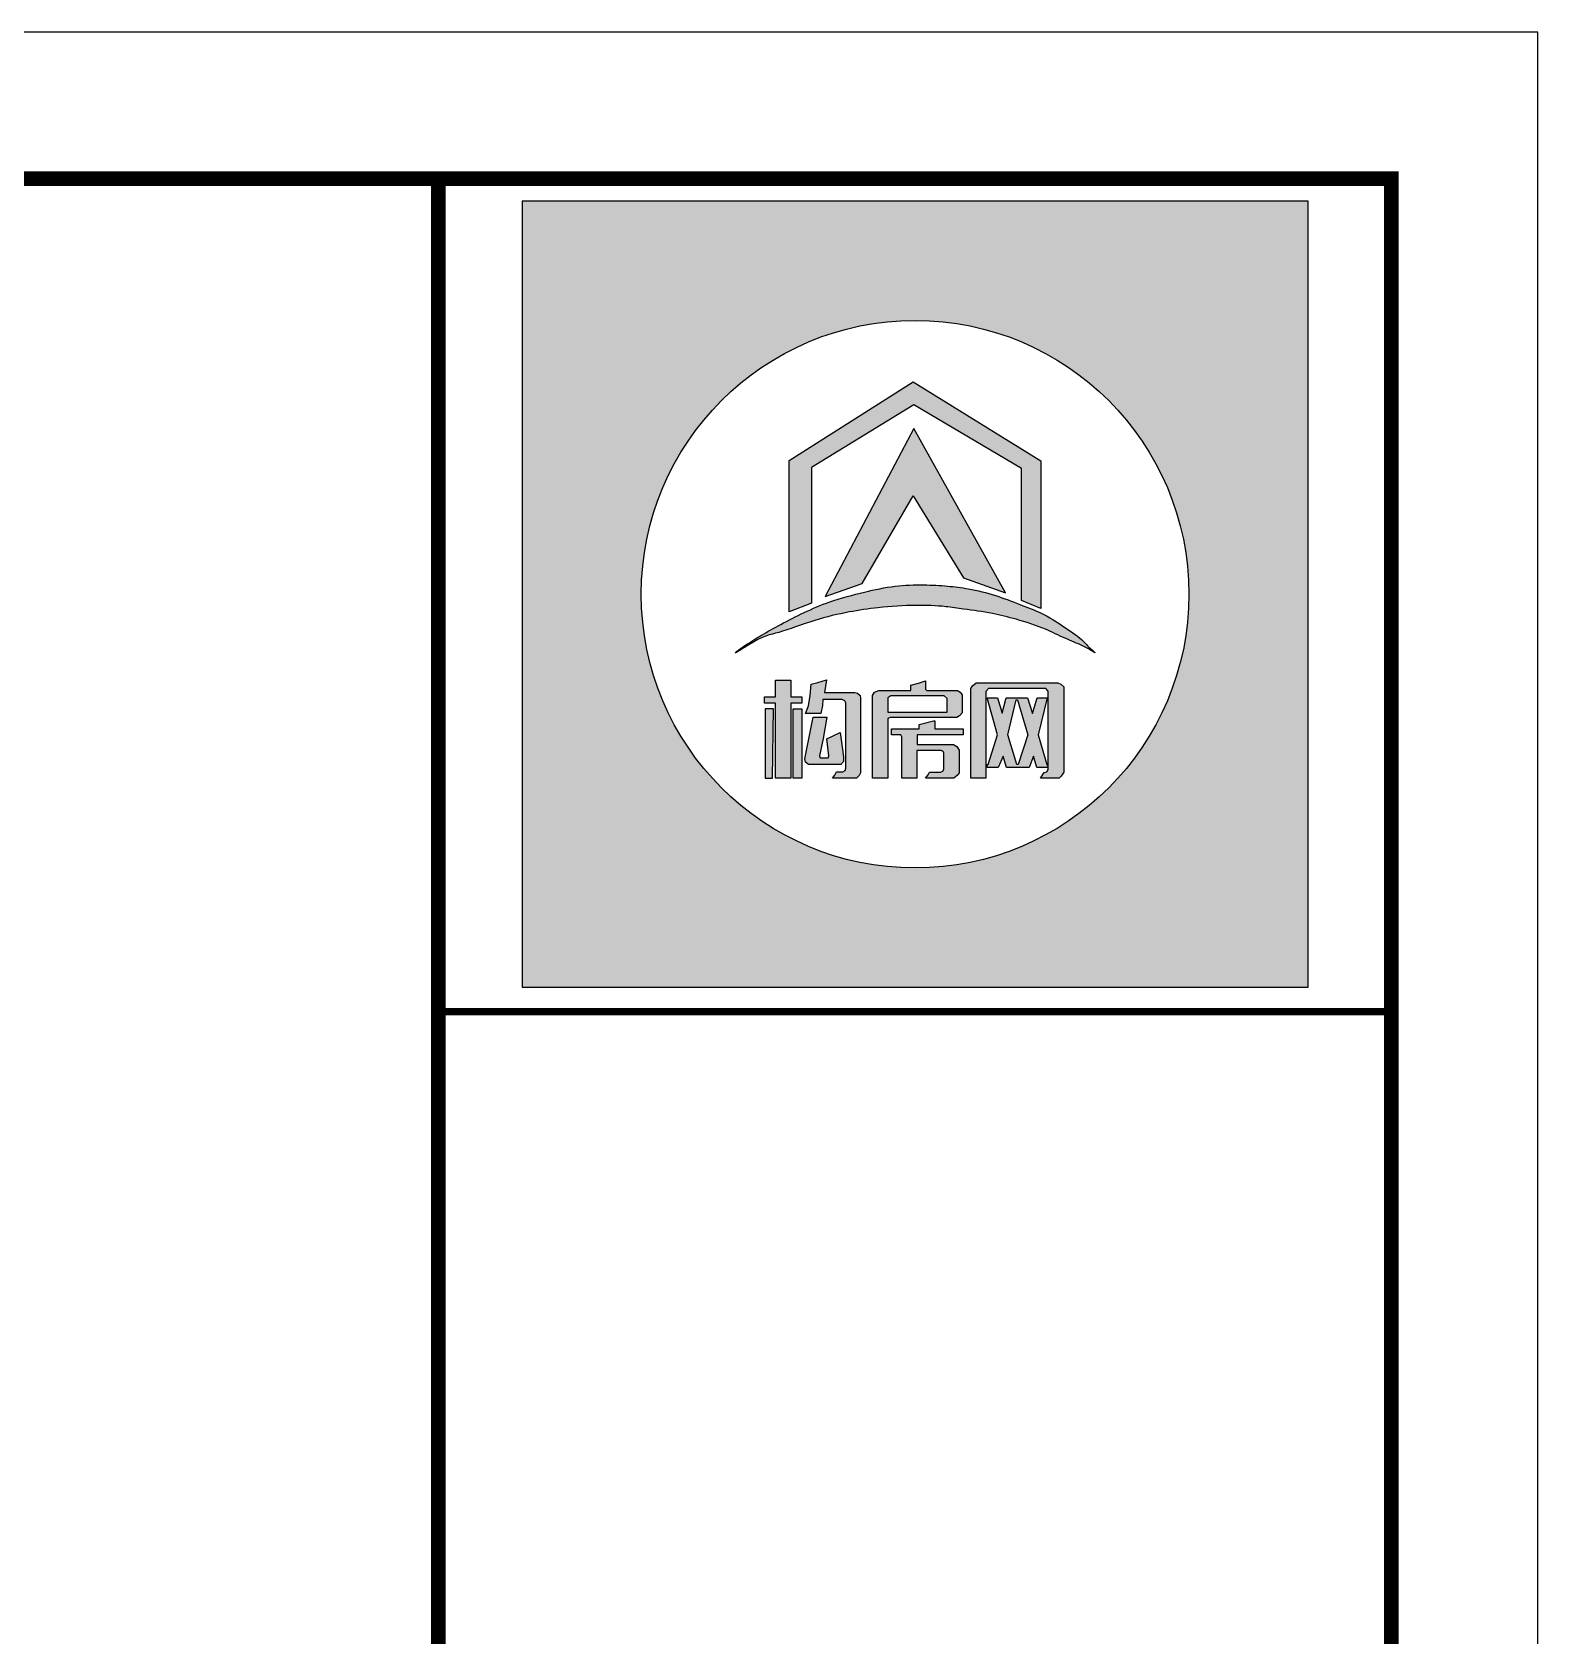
# Model space of a CAD drawing. Header units: millimetres. Extents: x -807114 to -50119, y -468455 to -61603.
# Drawn here: x -56563 to -50119, y -217608 to -210743 of the extents above; entities that cross this region are included whole.
import ezdxf

# ---------------------------------------------------------------- set-up
doc = ezdxf.new("R2010")
doc.units = ezdxf.units.MM
doc.header["$LTSCALE"] = 1000
doc.layers.add('PUB_TITLE', color=4, linetype='Continuous')

# ---------------------------------------------------------------- blocks, each defined once
blk = doc.blocks.new('21421421414214')
h = blk.add_hatch(color=252)
h.dxf.hatch_style = 1
h.paths.add_polyline_path([(2007655.6, -2724368.7), (2007655.6, -2728191.1), (2011477.9, -2728191.1), (2011477.9, -2724368.7)])
h.paths.add_polyline_path([(2010898.5, -2726279.9, 1), (2008235.1, -2726279.9, 1)], flags=16)
edge = h.paths.add_edge_path(flags=0)
edge.add_spline(control_points=[(2008695.6, -2726562.1), (2008680.3, -2726576), (2008822.2, -2726480.7), (2008891.4, -2726475.7), (2009079, -2726403.4), (2009234.8, -2726366.3), (2009401.6, -2726342.4), (2009557.9, -2726331.9), (2009697.4, -2726336.7), (2009820.2, -2726355.1), (2009935.7, -2726369.1), (2010068.3, -2726404.2), (2010188.6, -2726441.4), (2010291.2, -2726494.1), (2010374.2, -2726526), (2010416.1, -2726548.8), (2010450.5, -2726571.5), (2010398.6, -2726525.7), (2010370, -2726490.3), (2010280, -2726431.9), (2010188.1, -2726370.8), (2010073.5, -2726329.5), (2009956.7, -2726283.1), (2009837.3, -2726254.1), (2009720.5, -2726238.5), (2009601.7, -2726233.2), (2009465.5, -2726237), (2009312.8, -2726270.4), (2009163.3, -2726309.3), (2009028.4, -2726366.9), (2008917.9, -2726423.9), (2008821.6, -2726477.4), (2008749.1, -2726522.4), (2008708.8, -2726550.1), (2008695.6, -2726562.1)], knot_values=[0, 0, 0, 0, 114.670179, 423.637006, 763.89867, 1083.683754, 1343.405239, 1688.07646, 1952.326814, 2113.699055, 2375.693807, 2595.188681, 2872.839541, 3068.155951, 3238.592156, 3348.056762, 3361.095167, 3431.805845, 3527.265261, 3733.200323, 3952.805082, 4160.23278, 4398.128766, 4650.488133, 4837.16968, 5050.428326, 5308.684497, 5588.159898, 5913.430939, 6163.12325, 6398.139207, 6601.625078, 6772.549769, 6871.149972, 6871.149972, 6871.149972, 6871.149972], degree=3, periodic=1)
h.paths.add_polyline_path([(2009656.3, -2726896.1), (2009662.5, -2726896.6), (2009662.5, -2726934.3), (2009800.4, -2726934.3), (2009800.4, -2726964.6), (2009576.4, -2726964.6), (2009576.4, -2727011.2), (2009753.6, -2727011.2), (2009770.4, -2727021), (2009781.7, -2727037.8), (2009780.7, -2727148.3), (2009771.7, -2727161.9), (2009755.2, -2727175.4), (2009617, -2727175.4), (2009630.3, -2727158.6), (2009636.3, -2727145.1), (2009692.1, -2727145.1), (2009702.6, -2727139.7), (2009706.2, -2727128.8), (2009706.2, -2727052.4), (2009703.2, -2727044.8), (2009693.7, -2727040.2), (2009576.1, -2727040.2), (2009576.1, -2727175.4), (2009502.4, -2727175.4), (2009502.4, -2726973), (2009497.3, -2726964.6), (2009452.3, -2726964.6), (2009452.3, -2726934.3), (2009587.2, -2726934.3), (2009587.2, -2726913.2)], flags=0)
h.paths.add_polyline_path([(2009583.7, -2726712.4), (2009617.8, -2726702.1), (2009617.8, -2726741.4), (2009623.3, -2726747.6), (2009772.5, -2726747.6), (2009786.3, -2726756.3), (2009795.6, -2726769.3), (2009795.6, -2726856.8), (2009783.4, -2726871.2), (2009769.3, -2726879.3), (2009445.3, -2726879.3), (2009433.9, -2726885), (2009433.9, -2727175.4), (2009359.4, -2727175.4), (2009359.4, -2726772.6), (2009369.9, -2726756.8), (2009389.7, -2726747.6), (2009545.8, -2726747.6), (2009545.8, -2726722.4)], flags=0)
h.paths.add_polyline_path([(2009433.9, -2726853.8), (2009433.9, -2726784.5), (2009449.6, -2726775), (2009708.9, -2726775), (2009722.4, -2726786.9), (2009722.4, -2726853.8)], flags=0)
h.paths.add_polyline_path([(2009137.5, -2726878.5), (2009119.1, -2726981.4), (2009102.6, -2727065.7), (2009105.3, -2727075.4), (2009144, -2727075.4), (2009147.5, -2727066.5), (2009137.2, -2726983.1), (2009203.1, -2726953), (2009218.5, -2727070.8), (2009218.2, -2727093.9), (2009205.8, -2727108.5), (2009048.1, -2727108.5), (2009033.5, -2727097.1), (2009030.2, -2727081.1), (2009070.9, -2726878.5)], flags=0)
h.paths.add_polyline_path([(2009093.3, -2726710), (2009136.1, -2726696.4), (2009126.4, -2726758.2), (2009273, -2726758.2), (2009286.8, -2726761.5), (2009299.2, -2726772.8), (2009301.9, -2726786.1), (2009301.9, -2727148.3), (2009295.4, -2727161.3), (2009281.4, -2727175.4), (2009165.4, -2727175.4), (2009177.1, -2727160.2), (2009185.2, -2727143.2), (2009215.3, -2727143.2), (2009226.1, -2727137.5), (2009229.6, -2727126.1), (2009229.6, -2726815.6), (2009229.6, -2726808.9), (2009224.7, -2726799.1), (2009212.5, -2726792.3), (2009118.8, -2726792.3), (2009116.1, -2726821.1), (2009108, -2726860.1), (2009033.2, -2726860.1), (2009047.8, -2726823.2), (2009057.3, -2726772.6), (2009061.1, -2726717.6)], flags=0)
h.paths.add_polyline_path([(2009016.7, -2726837), (2009016.8, -2727175.4), (2008973.2, -2727175.4), (2008973.1, -2726837)], flags=0)
h.paths.add_polyline_path([(2008877.7, -2726837), (2008873.9, -2727175.4), (2008837.9, -2727175.4), (2008837.9, -2726837)], flags=0)
h.paths.add_polyline_path([(2008962.2, -2726697.5), (2008962.2, -2726778.8), (2009015.3, -2726778.8), (2009015.3, -2726810.2), (2008962.2, -2726810.2), (2008962.2, -2727175.4), (2008887.7, -2727175.4), (2008887.7, -2726810.2), (2008834.4, -2726810.2), (2008834.4, -2726778.8), (2008887.7, -2726778.8), (2008887.7, -2726697.5)], flags=0)
h.paths.add_polyline_path([(2009129.1, -2726291.7), (2009560.1, -2725474.3), (2010006.3, -2726273), (2009801.8, -2726199.6), (2009557.7, -2725801.6), (2009309.3, -2726227.5)], flags=0)
h.paths.add_polyline_path([(2008954.1, -2725629), (2009558.2, -2725247), (2010178.1, -2725632), (2010178.1, -2726350.2), (2010084.1, -2726311.2), (2010084.1, -2725669.1), (2009559.9, -2725358.7), (2009062.5, -2725663.2), (2009062.5, -2726323.7), (2008954.1, -2726365.9)], flags=0)
h.paths.add_polyline_path([(2009910.4, -2727175.4), (2009838.6, -2727175.4), (2009838.6, -2726744.9), (2009838.6, -2726738.4), (2009846.8, -2726724.9), (2009864.1, -2726710.8), (2010260.2, -2726710.8), (2010275.1, -2726717.8), (2010289.7, -2726730), (2010289.7, -2727145.1), (2010277.2, -2727164.8), (2010266.9, -2727175.4), (2010177.3, -2727175.4), (2010194.6, -2727146.4), (2010207.9, -2727144.5), (2010213.8, -2727132.9), (2010213.8, -2727123.1), (2010210.6, -2727123.1), (2010159.1, -2727123.1), (2010142.1, -2727068.1), (2010122, -2727123.1), (2010011.5, -2727123.1), (2009994.7, -2727068.1), (2009971.1, -2727123.1), (2009917.5, -2727123.1), (2009917.5, -2727107.7), (2009921.5, -2727107.7), (2009967.9, -2726963.8), (2009910.4, -2726784.5)], flags=0)
h.paths.add_polyline_path([(2010064.8, -2726794.2), (2010114.7, -2726963.8), (2010068.6, -2727107.7), (2010062.1, -2727107.7), (2010018.5, -2726963.8), (2010058.9, -2726794.2)], flags=0)
h = blk.add_hatch(color=7)
h.dxf.hatch_style = 1
h.paths.add_polyline_path([(2008954.1, -2726365.9), (2009062.5, -2726323.7), (2009062.5, -2725663.2), (2009559.9, -2725358.7), (2010084.1, -2725669.1), (2010084.1, -2726311.2), (2010178.1, -2726350.2), (2010178.1, -2725632), (2009558.2, -2725247), (2008954.1, -2725629)])
h = blk.add_hatch(color=7)
h.dxf.hatch_style = 1
h.paths.add_polyline_path([(2009309.3, -2726227.5), (2009557.7, -2725801.6), (2009801.8, -2726199.6), (2010006.3, -2726273), (2009560.1, -2725474.3), (2009129.1, -2726291.7)])
h = blk.add_hatch(color=7)
h.dxf.hatch_style = 1
edge = h.paths.add_edge_path()
edge.add_spline(control_points=[(2008695.6, -2726562.1), (2008708.8, -2726550.1), (2008749.1, -2726522.4), (2008821.6, -2726477.4), (2008917.9, -2726423.9), (2009028.4, -2726366.9), (2009163.3, -2726309.3), (2009312.8, -2726270.4), (2009465.5, -2726237), (2009601.7, -2726233.2), (2009720.5, -2726238.5), (2009837.3, -2726254.1), (2009956.7, -2726283.1), (2010073.5, -2726329.5), (2010188.1, -2726370.8), (2010280, -2726431.9), (2010370, -2726490.3), (2010398.6, -2726525.7), (2010450.5, -2726571.5), (2010416.1, -2726548.8), (2010374.2, -2726526), (2010291.2, -2726494.1), (2010188.6, -2726441.4), (2010068.3, -2726404.2), (2009935.7, -2726369.1), (2009820.2, -2726355.1), (2009697.4, -2726336.7), (2009557.9, -2726331.9), (2009401.6, -2726342.4), (2009234.8, -2726366.3), (2009079, -2726403.4), (2008891.4, -2726475.7), (2008822.2, -2726480.7), (2008680.3, -2726576), (2008695.6, -2726562.1)], knot_values=[0, 0, 0, 0, 98.600203, 269.524894, 473.010766, 708.026723, 957.719033, 1282.990074, 1562.465475, 1820.721647, 2033.980292, 2220.661839, 2473.021206, 2710.917192, 2918.34489, 3137.949649, 3343.884711, 3439.344127, 3510.054805, 3523.09321, 3632.557816, 3802.994021, 3998.310431, 4275.961291, 4495.456165, 4757.450917, 4918.823158, 5183.073513, 5527.744733, 5787.466218, 6107.251302, 6447.512966, 6756.479793, 6871.149972, 6871.149972, 6871.149972, 6871.149972], degree=3, periodic=1)
h = blk.add_hatch(color=7)
h.dxf.hatch_style = 1
h.paths.add_polyline_path([(2009061.1, -2726717.6), (2009057.3, -2726772.6), (2009047.8, -2726823.2), (2009033.2, -2726860.1), (2009108, -2726860.1), (2009116.1, -2726821.1), (2009118.8, -2726792.3), (2009212.5, -2726792.3), (2009224.7, -2726799.1), (2009229.6, -2726808.9), (2009229.6, -2726815.6), (2009229.6, -2727126.1), (2009226.1, -2727137.5), (2009215.3, -2727143.2), (2009185.2, -2727143.2), (2009177.1, -2727160.2), (2009165.4, -2727175.4), (2009281.4, -2727175.4), (2009295.4, -2727161.3), (2009301.9, -2727148.3), (2009301.9, -2726786.1), (2009299.2, -2726772.8), (2009286.8, -2726761.5), (2009273, -2726758.2), (2009126.4, -2726758.2), (2009136.1, -2726696.4), (2009093.3, -2726710)])
h = blk.add_hatch(color=7)
h.dxf.hatch_style = 1
h.paths.add_polyline_path([(2008887.7, -2726697.5), (2008887.7, -2726778.8), (2008834.4, -2726778.8), (2008834.4, -2726810.2), (2008887.7, -2726810.2), (2008887.7, -2727175.4), (2008962.2, -2727175.4), (2008962.2, -2726810.2), (2009015.3, -2726810.2), (2009015.3, -2726778.8), (2008962.2, -2726778.8), (2008962.2, -2726697.5)])
h = blk.add_hatch(color=7)
h.dxf.hatch_style = 1
h.paths.add_polyline_path([(2009545.8, -2726722.4), (2009545.8, -2726747.6), (2009389.7, -2726747.6), (2009369.9, -2726756.8), (2009359.4, -2726772.6), (2009359.4, -2727175.4), (2009433.9, -2727175.4), (2009433.9, -2726885), (2009445.3, -2726879.3), (2009769.3, -2726879.3), (2009783.4, -2726871.2), (2009795.6, -2726856.8), (2009795.6, -2726769.3), (2009786.3, -2726756.3), (2009772.5, -2726747.6), (2009623.3, -2726747.6), (2009617.8, -2726741.4), (2009617.8, -2726702.1), (2009583.7, -2726712.4)])
h.paths.add_polyline_path([(2009433.9, -2726853.8), (2009433.9, -2726784.5), (2009449.6, -2726775), (2009708.9, -2726775), (2009722.4, -2726786.9), (2009722.4, -2726853.8)], flags=16)
h = blk.add_hatch(color=7)
h.dxf.hatch_style = 1
h.paths.add_polyline_path([(2009910.4, -2726784.5), (2009910.4, -2726753.9), (2009924.5, -2726738.2), (2010202.2, -2726738.2), (2010213.8, -2726750.9), (2010213.8, -2727132.9), (2010207.9, -2727144.5), (2010194.6, -2727146.4), (2010177.3, -2727175.4), (2010266.9, -2727175.4), (2010277.2, -2727164.8), (2010289.7, -2727145.1), (2010289.7, -2726730), (2010275.1, -2726717.8), (2010260.2, -2726710.8), (2009864.1, -2726710.8), (2009846.8, -2726724.9), (2009838.6, -2726738.4), (2009838.6, -2726744.9), (2009838.6, -2727175.4), (2009910.4, -2727175.4)])
h = blk.add_hatch(color=7)
h.dxf.hatch_style = 1
h.paths.add_polyline_path([(2008837.9, -2726837), (2008837.9, -2727175.4), (2008873.9, -2727175.4), (2008877.7, -2726837)])
h = blk.add_hatch(color=7)
h.dxf.hatch_style = 1
h.paths.add_polyline_path([(2008973.1, -2726837), (2008973.2, -2727175.4), (2009016.8, -2727175.4), (2009016.7, -2726837)])
h = blk.add_hatch(color=7)
h.dxf.hatch_style = 1
h.paths.add_polyline_path([(2010208.2, -2727107.7), (2010166.1, -2726963.8), (2010208.7, -2726784.5), (2010159.7, -2726784.5), (2010138.5, -2726860.6), (2010113.3, -2726784.5), (2010009.9, -2726784.5), (2009990.9, -2726858.2), (2009967.3, -2726784.5), (2009917.2, -2726784.5), (2009967.9, -2726963.8), (2009921.5, -2727107.7), (2009917.5, -2727107.7), (2009917.5, -2727109.9), (2009917.5, -2727123.1), (2009971.1, -2727123.1), (2009994.7, -2727068.1), (2010011.5, -2727123.1), (2010122, -2727123.1), (2010142.1, -2727068.1), (2010159.1, -2727123.1), (2010210.6, -2727123.1), (2010210.6, -2727107.7)])
h.paths.add_polyline_path([(2010064.8, -2726794.2), (2010114.7, -2726963.8), (2010068.6, -2727107.7), (2010062.1, -2727107.7), (2010018.5, -2726963.8), (2010058.9, -2726794.2)], flags=16)
h = blk.add_hatch(color=7)
h.dxf.hatch_style = 1
h.paths.add_polyline_path([(2009070.9, -2726878.5), (2009030.2, -2727081.1), (2009033.5, -2727097.1), (2009048.1, -2727108.5), (2009205.8, -2727108.5), (2009218.2, -2727093.9), (2009218.5, -2727070.8), (2009203.1, -2726953), (2009137.2, -2726983.1), (2009147.5, -2727066.5), (2009144, -2727075.4), (2009105.3, -2727075.4), (2009102.6, -2727065.7), (2009119.1, -2726981.4), (2009137.5, -2726878.5)])
h = blk.add_hatch(color=7)
h.dxf.hatch_style = 1
h.paths.add_polyline_path([(2009587.2, -2726913.2), (2009587.2, -2726934.3), (2009452.3, -2726934.3), (2009452.3, -2726964.6), (2009497.3, -2726964.6), (2009502.4, -2726973), (2009502.4, -2727175.4), (2009576.1, -2727175.4), (2009576.1, -2727040.2), (2009693.7, -2727040.2), (2009703.2, -2727044.8), (2009706.2, -2727052.4), (2009706.2, -2727128.8), (2009702.6, -2727139.7), (2009692.1, -2727145.1), (2009636.3, -2727145.1), (2009630.3, -2727158.6), (2009617, -2727175.4), (2009755.2, -2727175.4), (2009771.7, -2727161.9), (2009780.7, -2727148.3), (2009781.7, -2727037.8), (2009770.4, -2727021), (2009753.6, -2727011.2), (2009576.4, -2727011.2), (2009576.4, -2726964.6), (2009800.4, -2726964.6), (2009800.4, -2726934.3), (2009662.5, -2726934.3), (2009662.5, -2726896.6), (2009656.3, -2726896.1)])
for points in [[(2011477.9, -2724368.7), (2007655.6, -2724368.7), (2007655.6, -2728191.1), (2011477.9, -2728191.1)], [(2008954.1, -2726365.9), (2008954.1, -2725629), (2009558.2, -2725247), (2010178.1, -2725632), (2010178.1, -2726350.2), (2010084.1, -2726311.2), (2010084.1, -2725669.1), (2009559.9, -2725358.7), (2009062.5, -2725663.2), (2009062.5, -2726323.7)], [(2009129.1, -2726291.7), (2009309.3, -2726227.5), (2009557.7, -2725801.6), (2009801.8, -2726199.6), (2010006.3, -2726273), (2009560.1, -2725474.3)], [(2008887.7, -2726697.5), (2008962.2, -2726697.5), (2008962.2, -2726778.8), (2009015.3, -2726778.8), (2009015.3, -2726810.2), (2008962.2, -2726810.2), (2008962.2, -2727175.4), (2008887.7, -2727175.4), (2008887.7, -2726810.2), (2008834.4, -2726810.2), (2008834.4, -2726778.8), (2008887.7, -2726778.8)], [(2009545.8, -2726722.4), (2009583.7, -2726712.4), (2009617.8, -2726702.1), (2009617.8, -2726741.4), (2009623.3, -2726747.6), (2009772.5, -2726747.6), (2009786.3, -2726756.3), (2009795.6, -2726769.3), (2009795.6, -2726856.8), (2009783.4, -2726871.2), (2009769.3, -2726879.3), (2009445.3, -2726879.3), (2009433.9, -2726885), (2009433.9, -2727175.4), (2009359.4, -2727175.4), (2009359.4, -2726772.6), (2009369.9, -2726756.8), (2009389.7, -2726747.6), (2009545.8, -2726747.6)], [(2009838.6, -2727175.4), (2009838.6, -2726744.9), (2009838.6, -2726738.4), (2009846.8, -2726724.9), (2009864.1, -2726710.8), (2010260.2, -2726710.8), (2010275.1, -2726717.8), (2010289.7, -2726730), (2010289.7, -2727145.1), (2010277.2, -2727164.8), (2010266.9, -2727175.4), (2010177.3, -2727175.4), (2010194.6, -2727146.4), (2010207.9, -2727144.5), (2010213.8, -2727132.9), (2010213.8, -2726750.9), (2010202.2, -2726738.2), (2009924.5, -2726738.2), (2009910.4, -2726753.9), (2009910.4, -2727175.4)], [(2008877.7, -2726837), (2008837.9, -2726837), (2008837.9, -2727175.4), (2008873.9, -2727175.4)], [(2008973.1, -2726837), (2009016.7, -2726837), (2009016.8, -2727175.4), (2008973.2, -2727175.4)], [(2009433.9, -2726853.8), (2009722.4, -2726853.8), (2009722.4, -2726786.9), (2009708.9, -2726775), (2009449.6, -2726775), (2009433.9, -2726784.5)], [(2010058.9, -2726794.2), (2010064.8, -2726794.2), (2010114.7, -2726963.8), (2010068.6, -2727107.7), (2010062.1, -2727107.7), (2010018.5, -2726963.8)], [(2009587.2, -2726913.2), (2009656.3, -2726896.1), (2009662.5, -2726896.6), (2009662.5, -2726934.3), (2009800.4, -2726934.3), (2009800.4, -2726964.6), (2009576.4, -2726964.6), (2009576.4, -2727011.2), (2009753.6, -2727011.2), (2009770.4, -2727021), (2009781.7, -2727037.8), (2009780.7, -2727148.3), (2009771.7, -2727161.9), (2009755.2, -2727175.4), (2009617, -2727175.4), (2009630.3, -2727158.6), (2009636.3, -2727145.1), (2009692.1, -2727145.1), (2009702.6, -2727139.7), (2009706.2, -2727128.8), (2009706.2, -2727052.4), (2009703.2, -2727044.8), (2009693.7, -2727040.2), (2009576.1, -2727040.2), (2009576.1, -2727175.4), (2009502.4, -2727175.4), (2009502.4, -2726973), (2009497.3, -2726964.6), (2009452.3, -2726964.6), (2009452.3, -2726934.3), (2009587.2, -2726934.3)]]:
    blk.add_lwpolyline(points, close=True)
for points in [[(2009061.1, -2726717.6), (2009093.3, -2726710), (2009136.1, -2726696.4), (2009126.4, -2726758.2), (2009273, -2726758.2), (2009286.8, -2726761.5), (2009299.2, -2726772.8), (2009301.9, -2726786.1), (2009301.9, -2727148.3), (2009295.4, -2727161.3), (2009281.4, -2727175.4), (2009165.4, -2727175.4), (2009177.1, -2727160.2), (2009185.2, -2727143.2), (2009215.3, -2727143.2), (2009226.1, -2727137.5), (2009229.6, -2727126.1), (2009229.6, -2726815.6), (2009229.6, -2726808.9), (2009224.7, -2726799.1), (2009212.5, -2726792.3), (2009118.8, -2726792.3), (2009116.1, -2726821.1), (2009108, -2726860.1), (2009033.2, -2726860.1), (2009033.2, -2726860.1), (2009047.8, -2726823.2), (2009057.3, -2726772.6), (2009061.1, -2726717.6)], [(2010208.2, -2727107.7), (2010208.2, -2727107.7), (2010210.6, -2727107.7), (2010210.6, -2727123.1), (2010159.1, -2727123.1), (2010142.1, -2727068.1), (2010122, -2727123.1), (2010011.5, -2727123.1), (2009994.7, -2727068.1), (2009971.1, -2727123.1), (2009917.5, -2727123.1), (2009917.5, -2727109.9), (2009917.5, -2727107.7), (2009921.5, -2727107.7), (2009967.9, -2726963.8), (2009917.2, -2726784.5)], [(2009070.9, -2726878.5), (2009137.5, -2726878.5), (2009119.1, -2726981.4), (2009102.6, -2727065.7), (2009105.3, -2727075.4), (2009144, -2727075.4), (2009147.5, -2727066.5), (2009137.2, -2726983.1), (2009203.1, -2726953), (2009218.5, -2727070.8), (2009218.2, -2727093.9), (2009205.8, -2727108.5), (2009048.1, -2727108.5), (2009033.5, -2727097.1), (2009030.2, -2727081.1), (2009070.9, -2726878.5)]]:
    blk.add_lwpolyline(points)
at = {"color": 7}
blk.add_lwpolyline([(2009917.2, -2726784.5), (2009967.3, -2726784.5), (2009990.9, -2726858.2), (2010009.9, -2726784.5), (2010113.3, -2726784.5), (2010138.5, -2726860.6), (2010159.7, -2726784.5), (2010208.7, -2726784.5), (2010166.1, -2726963.8), (2010208.2, -2727107.7)], dxfattribs=at)
at = {"const_width": 35.7}
blk.add_lwpolyline([(2007247.7, -2728310.1), (2011882.7, -2728310.1)], dxfattribs=at)
blk.add_circle((2009566.8, -2726279.9), 1331.7)
at = {"start_tangent": (-0.74079, -0.671736), "end_tangent": (-0.74079, -0.671736)}
blk.add_spline([(2008695.6, -2726562.1), (2008749.6, -2726531.2), (2008903.7, -2726465.9), (2009078.7, -2726407.9), (2009247, -2726366.5), (2009386.2, -2726346.1), (2009572.6, -2726334.5), (2009715.6, -2726340.7), (2009802.3, -2726352.1), (2009942.7, -2726373.5), (2010058.1, -2726402.2), (2010200.6, -2726450.4), (2010296.7, -2726494.6), (2010381.5, -2726531.2), (2010433.3, -2726560.2), (2010439.3, -2726564), (2010412.2, -2726536.9), (2010375.6, -2726500.3), (2010285.1, -2726435), (2010183.2, -2726373.5), (2010079.2, -2726331), (2009958.1, -2726286.8), (2009825.4, -2726254), (2009725.1, -2726240.5), (2009609.7, -2726234.8), (2009469.9, -2726241), (2009321.2, -2726269.5), (2009151.6, -2726317.4), (2009026.7, -2726369.4), (2008913.2, -2726427.1), (2008817, -2726481.1), (2008738.4, -2726530.1), (2008695.6, -2726562.1)], degree=3, dxfattribs=at)
at = {"layer": 'PUB_TITLE'}
for points in [[(1970238.7, -2753495.5), (2012595.8, -2753495.5), (2012595.8, -2723546), (1970238.7, -2723546)], [(1971801.4, -2752782.4), (2011882.7, -2752782.4), (2011882.7, -2724259.1), (1971801.4, -2724259.1)]]:
    blk.add_lwpolyline(points, close=True, dxfattribs=at)
at = {"layer": 'PUB_TITLE', "const_width": 71.3}
blk.add_lwpolyline([(1971801.4, -2752782.4), (2011882.7, -2752782.4), (2011882.7, -2724259.1), (1971801.4, -2724259.1)], close=True, dxfattribs=at)
blk.add_lwpolyline([(2007247.7, -2752782.4), (2007247.7, -2724259.1)], dxfattribs=at)
blk = doc.blocks.new('321214214124124')
blk.add_blockref('21421421414214', (0, 0))

msp = doc.modelspace()

# ---------------------------------------------------------------- block references
at = {"layer": 'PUB_TITLE', "xscale": 0.8800000000000001, "yscale": 0.8800000000000001, "zscale": 0.8800000000000001}
msp.add_blockref('321214214124124', (-1821203.3, 2185977.3), dxfattribs=at)

doc.saveas('drawing.dxf')
